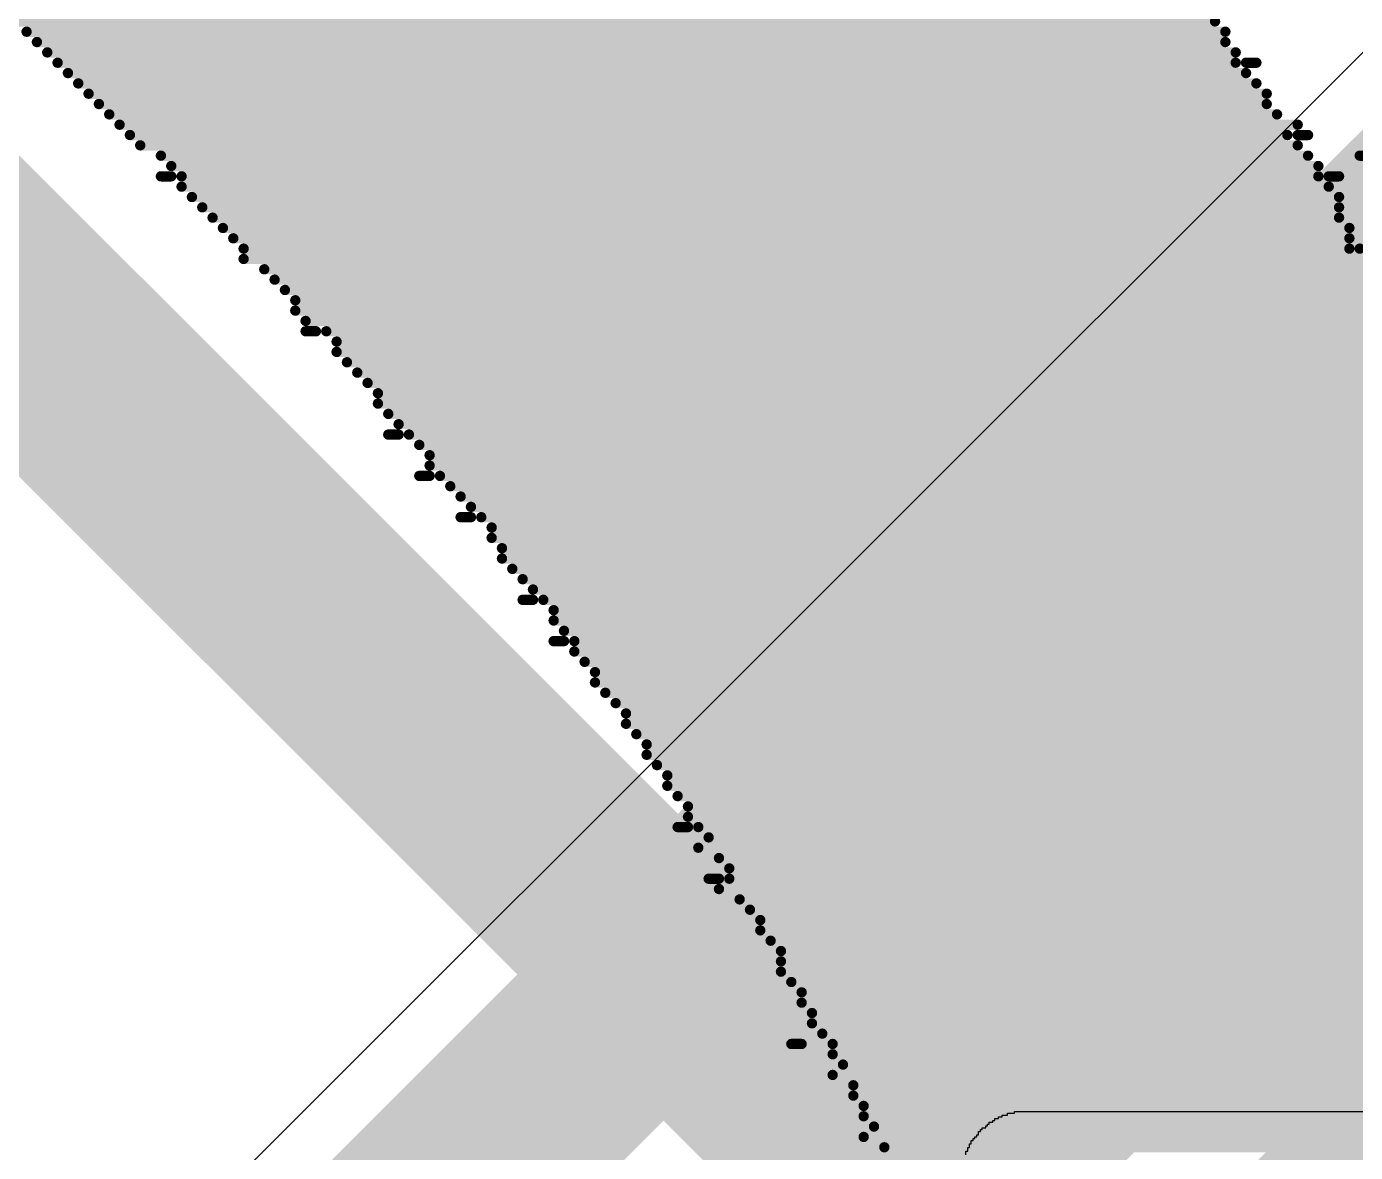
# Model space of a CAD drawing. Header units: inches. Extents: x -0.3 to 9.9, y -0.4 to 5.
# Drawn here: x 2.102 to 2.2306, y 1.4285 to 1.5375 of the extents above; entities that cross this region are included whole.
import ezdxf

# ---------------------------------------------------------------- set-up
doc = ezdxf.new("R2010")
doc.units = ezdxf.units.IN
doc.header["$MEASUREMENT"] = 0
for name, color, linetype in [('Bottom Layer', 5, 'Continuous'), ('Bottom Overlay', 54, 'Continuous'), ('Top Layer', 1, 'Continuous'), ('Top Overlay', 2, 'Continuous')]:
    doc.layers.add(name, color=color, linetype=linetype)

msp = doc.modelspace()

# ---------------------------------------------------------------- linework, layer by layer
at = {"layer": 'Bottom Layer'}
msp.add_line((2.2601, 1.56381), (1.79358, 1.09729), dxfattribs=at)
for points in [[(1.79991, 1.082, 0.02, 0.02, 0), (2.27091, 1.553, 0.02, 0.02, 0)], [(1.802, 1.039, 0.025, 0.025, 0), (2.28095, 1.51795, 0.025, 0.025, 0)], [(1.802, 0.998, 0.015, 0.015, 0), (2.28495, 1.48095, 0.015, 0.015, 0)]]:
    msp.add_lwpolyline(points, format="xyseb", dxfattribs=at)
at = {"layer": 'Bottom Overlay'}
for points in [[(2.101, 1.538, 0.001, 0.001, 0), (2.217, 1.538, 0.001, 0.001, 0)], [(2.102, 1.537, 0.001, 0.001, 0), (2.218, 1.537, 0.001, 0.001, 0)], [(2.103, 1.536, 0.001, 0.001, 0), (2.218, 1.536, 0.001, 0.001, 0)], [(2.104, 1.535, 0.001, 0.001, 0), (2.219, 1.535, 0.001, 0.001, 0)], [(2.105, 1.534, 0.001, 0.001, 0), (2.219, 1.534, 0.001, 0.001, 0)], [(2.22, 1.534, 0.001, 0.001, 0), (2.221, 1.534, 0.001, 0.001, 0)], [(2.106, 1.533, 0.001, 0.001, 0), (2.22, 1.533, 0.001, 0.001, 0)], [(2.107, 1.532, 0.001, 0.001, 0), (2.221, 1.532, 0.001, 0.001, 0)], [(2.108, 1.531, 0.001, 0.001, 0), (2.222, 1.531, 0.001, 0.001, 0)], [(2.109, 1.53, 0.001, 0.001, 0), (2.222, 1.53, 0.001, 0.001, 0)], [(2.11, 1.529, 0.001, 0.001, 0), (2.223, 1.529, 0.001, 0.001, 0)], [(2.111, 1.528, 0.001, 0.001, 0), (2.225, 1.528, 0.001, 0.001, 0)], [(2.112, 1.527, 0.001, 0.001, 0), (2.224, 1.527, 0.001, 0.001, 0)], [(2.113, 1.526, 0.001, 0.001, 0), (2.225, 1.526, 0.001, 0.001, 0)], [(2.225, 1.527, 0.001, 0.001, 0), (2.226, 1.527, 0.001, 0.001, 0)], [(2.115, 1.525, 0.001, 0.001, 0), (2.226, 1.525, 0.001, 0.001, 0)], [(2.231, 1.525, 0.001, 0.001, 0), (2.232, 1.525, 0.001, 0.001, 0)], [(2.116, 1.524, 0.001, 0.001, 0), (2.227, 1.524, 0.001, 0.001, 0)], [(2.115, 1.523, 0.001, 0.001, 0), (2.116, 1.523, 0.001, 0.001, 0)], [(2.117, 1.523, 0.001, 0.001, 0), (2.227, 1.523, 0.001, 0.001, 0)], [(2.117, 1.522, 0.001, 0.001, 0), (2.228, 1.522, 0.001, 0.001, 0)], [(2.228, 1.523, 0.001, 0.001, 0), (2.229, 1.523, 0.001, 0.001, 0)], [(2.118, 1.521, 0.001, 0.001, 0), (2.229, 1.521, 0.001, 0.001, 0)], [(2.119, 1.52, 0.001, 0.001, 0), (2.229, 1.52, 0.001, 0.001, 0)], [(2.12, 1.519, 0.001, 0.001, 0), (2.229, 1.519, 0.001, 0.001, 0)], [(2.121, 1.518, 0.001, 0.001, 0), (2.23, 1.518, 0.001, 0.001, 0)], [(2.122, 1.517, 0.001, 0.001, 0), (2.23, 1.517, 0.001, 0.001, 0)], [(2.123, 1.516, 0.001, 0.001, 0), (2.23, 1.516, 0.001, 0.001, 0)], [(2.231, 1.516, 0.001, 0.001, 0), (2.335, 1.516, 0.001, 0.001, 0)], [(2.123, 1.515, 0.001, 0.001, 0), (2.335, 1.515, 0.001, 0.001, 0)], [(2.125, 1.514, 0.001, 0.001, 0), (2.335, 1.514, 0.001, 0.001, 0)], [(2.126, 1.513, 0.001, 0.001, 0), (2.336, 1.513, 0.001, 0.001, 0)], [(2.127, 1.512, 0.001, 0.001, 0), (2.336, 1.512, 0.001, 0.001, 0)], [(2.128, 1.511, 0.001, 0.001, 0), (2.336, 1.511, 0.001, 0.001, 0)], [(2.128, 1.51, 0.001, 0.001, 0), (2.336, 1.51, 0.001, 0.001, 0)], [(2.129, 1.509, 0.001, 0.001, 0), (2.336, 1.509, 0.001, 0.001, 0)], [(2.129, 1.508, 0.001, 0.001, 0), (2.13, 1.508, 0.001, 0.001, 0)], [(2.131, 1.508, 0.001, 0.001, 0), (2.336, 1.508, 0.001, 0.001, 0)], [(2.132, 1.507, 0.001, 0.001, 0), (2.336, 1.507, 0.001, 0.001, 0)], [(2.132, 1.506, 0.001, 0.001, 0), (2.336, 1.506, 0.001, 0.001, 0)], [(2.133, 1.505, 0.001, 0.001, 0), (2.336, 1.505, 0.001, 0.001, 0)], [(2.134, 1.504, 0.001, 0.001, 0), (2.336, 1.504, 0.001, 0.001, 0)], [(2.135, 1.503, 0.001, 0.001, 0), (2.337, 1.503, 0.001, 0.001, 0)], [(2.136, 1.502, 0.001, 0.001, 0), (2.337, 1.502, 0.001, 0.001, 0)], [(2.136, 1.501, 0.001, 0.001, 0), (2.337, 1.501, 0.001, 0.001, 0)], [(2.137, 1.5, 0.001, 0.001, 0), (2.337, 1.5, 0.001, 0.001, 0)], [(2.138, 1.499, 0.001, 0.001, 0), (2.337, 1.499, 0.001, 0.001, 0)], [(2.137, 1.498, 0.001, 0.001, 0), (2.138, 1.498, 0.001, 0.001, 0)], [(2.139, 1.498, 0.001, 0.001, 0), (2.337, 1.498, 0.001, 0.001, 0)], [(2.14, 1.497, 0.001, 0.001, 0), (2.337, 1.497, 0.001, 0.001, 0)], [(2.141, 1.496, 0.001, 0.001, 0), (2.338, 1.496, 0.001, 0.001, 0)], [(2.141, 1.495, 0.001, 0.001, 0), (2.337, 1.495, 0.001, 0.001, 0)], [(2.14, 1.494, 0.001, 0.001, 0), (2.141, 1.494, 0.001, 0.001, 0)], [(2.142, 1.494, 0.001, 0.001, 0), (2.337, 1.494, 0.001, 0.001, 0)], [(2.143, 1.493, 0.001, 0.001, 0), (2.335, 1.493, 0.001, 0.001, 0)], [(2.144, 1.492, 0.001, 0.001, 0), (2.335, 1.492, 0.001, 0.001, 0)], [(2.144, 1.49, 0.001, 0.001, 0), (2.145, 1.49, 0.001, 0.001, 0)], [(2.145, 1.491, 0.001, 0.001, 0), (2.333, 1.491, 0.001, 0.001, 0)], [(2.146, 1.49, 0.001, 0.001, 0), (2.332, 1.49, 0.001, 0.001, 0)], [(2.147, 1.489, 0.001, 0.001, 0), (2.33, 1.489, 0.001, 0.001, 0)], [(2.147, 1.488, 0.001, 0.001, 0), (2.329, 1.488, 0.001, 0.001, 0)], [(2.148, 1.487, 0.001, 0.001, 0), (2.329, 1.487, 0.001, 0.001, 0)], [(2.148, 1.486, 0.001, 0.001, 0), (2.328, 1.486, 0.001, 0.001, 0)], [(2.149, 1.485, 0.001, 0.001, 0), (2.326, 1.485, 0.001, 0.001, 0)], [(2.15, 1.484, 0.001, 0.001, 0), (2.325, 1.484, 0.001, 0.001, 0)], [(2.151, 1.483, 0.001, 0.001, 0), (2.323, 1.483, 0.001, 0.001, 0)], [(2.15, 1.482, 0.001, 0.001, 0), (2.151, 1.482, 0.001, 0.001, 0)], [(2.152, 1.482, 0.001, 0.001, 0), (2.322, 1.482, 0.001, 0.001, 0)], [(2.153, 1.481, 0.001, 0.001, 0), (2.321, 1.481, 0.001, 0.001, 0)], [(2.153, 1.48, 0.001, 0.001, 0), (2.32, 1.48, 0.001, 0.001, 0)], [(2.154, 1.479, 0.001, 0.001, 0), (2.319, 1.479, 0.001, 0.001, 0)], [(2.153, 1.478, 0.001, 0.001, 0), (2.154, 1.478, 0.001, 0.001, 0)], [(2.155, 1.478, 0.001, 0.001, 0), (2.318, 1.478, 0.001, 0.001, 0)], [(2.155, 1.477, 0.001, 0.001, 0), (2.317, 1.477, 0.001, 0.001, 0)], [(2.156, 1.476, 0.001, 0.001, 0), (2.316, 1.476, 0.001, 0.001, 0)], [(2.157, 1.475, 0.001, 0.001, 0), (2.316, 1.475, 0.001, 0.001, 0)], [(2.157, 1.474, 0.001, 0.001, 0), (2.314, 1.474, 0.001, 0.001, 0)], [(2.158, 1.473, 0.001, 0.001, 0), (2.313, 1.473, 0.001, 0.001, 0)], [(2.159, 1.472, 0.001, 0.001, 0), (2.311, 1.472, 0.001, 0.001, 0)], [(2.16, 1.471, 0.001, 0.001, 0), (2.311, 1.471, 0.001, 0.001, 0)], [(2.16, 1.47, 0.001, 0.001, 0), (2.31, 1.47, 0.001, 0.001, 0)], [(2.161, 1.469, 0.001, 0.001, 0), (2.308, 1.469, 0.001, 0.001, 0)], [(2.162, 1.468, 0.001, 0.001, 0), (2.307, 1.468, 0.001, 0.001, 0)], [(2.162, 1.467, 0.001, 0.001, 0), (2.307, 1.467, 0.001, 0.001, 0)], [(2.163, 1.466, 0.001, 0.001, 0), (2.306, 1.466, 0.001, 0.001, 0)], [(2.164, 1.465, 0.001, 0.001, 0), (2.305, 1.465, 0.001, 0.001, 0)], [(2.164, 1.464, 0.001, 0.001, 0), (2.304, 1.464, 0.001, 0.001, 0)], [(2.165, 1.463, 0.001, 0.001, 0), (2.303, 1.463, 0.001, 0.001, 0)], [(2.166, 1.462, 0.001, 0.001, 0), (2.303, 1.462, 0.001, 0.001, 0)], [(2.166, 1.461, 0.001, 0.001, 0), (2.301, 1.461, 0.001, 0.001, 0)], [(2.165, 1.46, 0.001, 0.001, 0), (2.166, 1.46, 0.001, 0.001, 0)], [(2.167, 1.46, 0.001, 0.001, 0), (2.3, 1.46, 0.001, 0.001, 0)], [(2.168, 1.459, 0.001, 0.001, 0), (2.3, 1.459, 0.001, 0.001, 0)], [(2.167, 1.458, 0.001, 0.001, 0), (2.299, 1.458, 0.001, 0.001, 0)], [(2.169, 1.457, 0.001, 0.001, 0), (2.297, 1.457, 0.001, 0.001, 0)], [(2.17, 1.456, 0.001, 0.001, 0), (2.296, 1.456, 0.001, 0.001, 0)], [(2.168, 1.455, 0.001, 0.001, 0), (2.169, 1.455, 0.001, 0.001, 0)], [(2.169, 1.454, 0.001, 0.001, 0), (2.294, 1.454, 0.001, 0.001, 0)], [(2.17, 1.455, 0.001, 0.001, 0), (2.295, 1.455, 0.001, 0.001, 0)], [(2.171, 1.453, 0.001, 0.001, 0), (2.293, 1.453, 0.001, 0.001, 0)], [(2.172, 1.452, 0.001, 0.001, 0), (2.292, 1.452, 0.001, 0.001, 0)], [(2.173, 1.451, 0.001, 0.001, 0), (2.291, 1.451, 0.001, 0.001, 0)], [(2.173, 1.45, 0.001, 0.001, 0), (2.29, 1.45, 0.001, 0.001, 0)], [(2.174, 1.449, 0.001, 0.001, 0), (2.29, 1.449, 0.001, 0.001, 0)], [(2.175, 1.448, 0.001, 0.001, 0), (2.289, 1.448, 0.001, 0.001, 0)], [(2.175, 1.447, 0.001, 0.001, 0), (2.289, 1.447, 0.001, 0.001, 0)], [(2.175, 1.446, 0.001, 0.001, 0), (2.287, 1.446, 0.001, 0.001, 0)], [(2.176, 1.445, 0.001, 0.001, 0), (2.286, 1.445, 0.001, 0.001, 0)], [(2.177, 1.444, 0.001, 0.001, 0), (2.285, 1.444, 0.001, 0.001, 0)], [(2.177, 1.443, 0.001, 0.001, 0), (2.284, 1.443, 0.001, 0.001, 0)], [(2.178, 1.442, 0.001, 0.001, 0), (2.284, 1.442, 0.001, 0.001, 0)], [(2.178, 1.441, 0.001, 0.001, 0), (2.283, 1.441, 0.001, 0.001, 0)], [(2.179, 1.44, 0.001, 0.001, 0), (2.282, 1.44, 0.001, 0.001, 0)], [(2.176, 1.439, 0.001, 0.001, 0), (2.177, 1.439, 0.001, 0.001, 0)], [(2.18, 1.439, 0.001, 0.001, 0), (2.281, 1.439, 0.001, 0.001, 0)], [(2.18, 1.438, 0.001, 0.001, 0), (2.281, 1.438, 0.001, 0.001, 0)], [(2.18, 1.436, 0.001, 0.001, 0), (2.279, 1.436, 0.001, 0.001, 0)], [(2.181, 1.437, 0.001, 0.001, 0), (2.279, 1.437, 0.001, 0.001, 0)], [(2.182, 1.435, 0.001, 0.001, 0), (2.278, 1.435, 0.001, 0.001, 0)], [(2.182, 1.434, 0.001, 0.001, 0), (2.277, 1.434, 0.001, 0.001, 0)], [(2.183, 1.433, 0.001, 0.001, 0), (2.276, 1.433, 0.001, 0.001, 0)], [(2.183, 1.432, 0.001, 0.001, 0), (2.275, 1.432, 0.001, 0.001, 0)], [(2.184, 1.431, 0.001, 0.001, 0), (2.275, 1.431, 0.001, 0.001, 0)], [(2.183, 1.43, 0.001, 0.001, 0), (2.274, 1.43, 0.001, 0.001, 0)], [(2.185, 1.429, 0.001, 0.001, 0), (2.273, 1.429, 0.001, 0.001, 0)]]:
    msp.add_lwpolyline(points, format="xyseb", dxfattribs=at)
for points in [[(2.21675, 1.538, 0.0005, 0.0005, 1), (2.21725, 1.538, 0.0005, 0.0005, 1)], [(2.10175, 1.537, 0.0005, 0.0005, 1), (2.10225, 1.537, 0.0005, 0.0005, 1)], [(2.21775, 1.537, 0.0005, 0.0005, 1), (2.21825, 1.537, 0.0005, 0.0005, 1)], [(2.10275, 1.536, 0.0005, 0.0005, 1), (2.10325, 1.536, 0.0005, 0.0005, 1)], [(2.10375, 1.535, 0.0005, 0.0005, 1), (2.10425, 1.535, 0.0005, 0.0005, 1)], [(2.21775, 1.536, 0.0005, 0.0005, 1), (2.21825, 1.536, 0.0005, 0.0005, 1)], [(2.21875, 1.535, 0.0005, 0.0005, 1), (2.21925, 1.535, 0.0005, 0.0005, 1)], [(2.10475, 1.534, 0.0005, 0.0005, 1), (2.10525, 1.534, 0.0005, 0.0005, 1)], [(2.21875, 1.534, 0.0005, 0.0005, 1), (2.21925, 1.534, 0.0005, 0.0005, 1)], [(2.21975, 1.534, 0.0005, 0.0005, 1), (2.22025, 1.534, 0.0005, 0.0005, 1)], [(2.22075, 1.534, 0.0005, 0.0005, 1), (2.22125, 1.534, 0.0005, 0.0005, 1)], [(2.10575, 1.533, 0.0005, 0.0005, 1), (2.10625, 1.533, 0.0005, 0.0005, 1)], [(2.21975, 1.533, 0.0005, 0.0005, 1), (2.22025, 1.533, 0.0005, 0.0005, 1)], [(2.10675, 1.532, 0.0005, 0.0005, 1), (2.10725, 1.532, 0.0005, 0.0005, 1)], [(2.10775, 1.531, 0.0005, 0.0005, 1), (2.10825, 1.531, 0.0005, 0.0005, 1)], [(2.22075, 1.532, 0.0005, 0.0005, 1), (2.22125, 1.532, 0.0005, 0.0005, 1)], [(2.22175, 1.531, 0.0005, 0.0005, 1), (2.22225, 1.531, 0.0005, 0.0005, 1)], [(2.10875, 1.53, 0.0005, 0.0005, 1), (2.10925, 1.53, 0.0005, 0.0005, 1)], [(2.22175, 1.53, 0.0005, 0.0005, 1), (2.22225, 1.53, 0.0005, 0.0005, 1)], [(2.10975, 1.529, 0.0005, 0.0005, 1), (2.11025, 1.529, 0.0005, 0.0005, 1)], [(2.22275, 1.529, 0.0005, 0.0005, 1), (2.22325, 1.529, 0.0005, 0.0005, 1)], [(2.11075, 1.528, 0.0005, 0.0005, 1), (2.11125, 1.528, 0.0005, 0.0005, 1)], [(2.22475, 1.528, 0.0005, 0.0005, 1), (2.22525, 1.528, 0.0005, 0.0005, 1)], [(2.11175, 1.527, 0.0005, 0.0005, 1), (2.11225, 1.527, 0.0005, 0.0005, 1)], [(2.11275, 1.526, 0.0005, 0.0005, 1), (2.11325, 1.526, 0.0005, 0.0005, 1)], [(2.22375, 1.527, 0.0005, 0.0005, 1), (2.22425, 1.527, 0.0005, 0.0005, 1)], [(2.22475, 1.527, 0.0005, 0.0005, 1), (2.22525, 1.527, 0.0005, 0.0005, 1)], [(2.22475, 1.526, 0.0005, 0.0005, 1), (2.22525, 1.526, 0.0005, 0.0005, 1)], [(2.22575, 1.527, 0.0005, 0.0005, 1), (2.22625, 1.527, 0.0005, 0.0005, 1)], [(2.11475, 1.525, 0.0005, 0.0005, 1), (2.11525, 1.525, 0.0005, 0.0005, 1)], [(2.22575, 1.525, 0.0005, 0.0005, 1), (2.22625, 1.525, 0.0005, 0.0005, 1)], [(2.23075, 1.525, 0.0005, 0.0005, 1), (2.23125, 1.525, 0.0005, 0.0005, 1)], [(2.11575, 1.524, 0.0005, 0.0005, 1), (2.11625, 1.524, 0.0005, 0.0005, 1)], [(2.22675, 1.524, 0.0005, 0.0005, 1), (2.22725, 1.524, 0.0005, 0.0005, 1)], [(2.11475, 1.523, 0.0005, 0.0005, 1), (2.11525, 1.523, 0.0005, 0.0005, 1)], [(2.11575, 1.523, 0.0005, 0.0005, 1), (2.11625, 1.523, 0.0005, 0.0005, 1)], [(2.11675, 1.523, 0.0005, 0.0005, 1), (2.11725, 1.523, 0.0005, 0.0005, 1)], [(2.11675, 1.522, 0.0005, 0.0005, 1), (2.11725, 1.522, 0.0005, 0.0005, 1)], [(2.22675, 1.523, 0.0005, 0.0005, 1), (2.22725, 1.523, 0.0005, 0.0005, 1)], [(2.22775, 1.523, 0.0005, 0.0005, 1), (2.22825, 1.523, 0.0005, 0.0005, 1)], [(2.22775, 1.522, 0.0005, 0.0005, 1), (2.22825, 1.522, 0.0005, 0.0005, 1)], [(2.22875, 1.523, 0.0005, 0.0005, 1), (2.22925, 1.523, 0.0005, 0.0005, 1)], [(2.11775, 1.521, 0.0005, 0.0005, 1), (2.11825, 1.521, 0.0005, 0.0005, 1)], [(2.22875, 1.521, 0.0005, 0.0005, 1), (2.22925, 1.521, 0.0005, 0.0005, 1)], [(2.11875, 1.52, 0.0005, 0.0005, 1), (2.11925, 1.52, 0.0005, 0.0005, 1)], [(2.22875, 1.52, 0.0005, 0.0005, 1), (2.22925, 1.52, 0.0005, 0.0005, 1)], [(2.11975, 1.519, 0.0005, 0.0005, 1), (2.12025, 1.519, 0.0005, 0.0005, 1)], [(2.22875, 1.519, 0.0005, 0.0005, 1), (2.22925, 1.519, 0.0005, 0.0005, 1)], [(2.12075, 1.518, 0.0005, 0.0005, 1), (2.12125, 1.518, 0.0005, 0.0005, 1)], [(2.12175, 1.517, 0.0005, 0.0005, 1), (2.12225, 1.517, 0.0005, 0.0005, 1)], [(2.22975, 1.518, 0.0005, 0.0005, 1), (2.23025, 1.518, 0.0005, 0.0005, 1)], [(2.22975, 1.517, 0.0005, 0.0005, 1), (2.23025, 1.517, 0.0005, 0.0005, 1)], [(2.12275, 1.516, 0.0005, 0.0005, 1), (2.12325, 1.516, 0.0005, 0.0005, 1)], [(2.22975, 1.516, 0.0005, 0.0005, 1), (2.23025, 1.516, 0.0005, 0.0005, 1)], [(2.23075, 1.516, 0.0005, 0.0005, 1), (2.23125, 1.516, 0.0005, 0.0005, 1)], [(2.12275, 1.515, 0.0005, 0.0005, 1), (2.12325, 1.515, 0.0005, 0.0005, 1)], [(2.12475, 1.514, 0.0005, 0.0005, 1), (2.12525, 1.514, 0.0005, 0.0005, 1)], [(2.12575, 1.513, 0.0005, 0.0005, 1), (2.12625, 1.513, 0.0005, 0.0005, 1)], [(2.12675, 1.512, 0.0005, 0.0005, 1), (2.12725, 1.512, 0.0005, 0.0005, 1)], [(2.12775, 1.511, 0.0005, 0.0005, 1), (2.12825, 1.511, 0.0005, 0.0005, 1)], [(2.12775, 1.51, 0.0005, 0.0005, 1), (2.12825, 1.51, 0.0005, 0.0005, 1)], [(2.12875, 1.509, 0.0005, 0.0005, 1), (2.12925, 1.509, 0.0005, 0.0005, 1)], [(2.12875, 1.508, 0.0005, 0.0005, 1), (2.12925, 1.508, 0.0005, 0.0005, 1)], [(2.12975, 1.508, 0.0005, 0.0005, 1), (2.13025, 1.508, 0.0005, 0.0005, 1)], [(2.13075, 1.508, 0.0005, 0.0005, 1), (2.13125, 1.508, 0.0005, 0.0005, 1)], [(2.13175, 1.507, 0.0005, 0.0005, 1), (2.13225, 1.507, 0.0005, 0.0005, 1)], [(2.13175, 1.506, 0.0005, 0.0005, 1), (2.13225, 1.506, 0.0005, 0.0005, 1)], [(2.13275, 1.505, 0.0005, 0.0005, 1), (2.13325, 1.505, 0.0005, 0.0005, 1)], [(2.13375, 1.504, 0.0005, 0.0005, 1), (2.13425, 1.504, 0.0005, 0.0005, 1)], [(2.13475, 1.503, 0.0005, 0.0005, 1), (2.13525, 1.503, 0.0005, 0.0005, 1)], [(2.13575, 1.502, 0.0005, 0.0005, 1), (2.13625, 1.502, 0.0005, 0.0005, 1)], [(2.13575, 1.501, 0.0005, 0.0005, 1), (2.13625, 1.501, 0.0005, 0.0005, 1)], [(2.13675, 1.5, 0.0005, 0.0005, 1), (2.13725, 1.5, 0.0005, 0.0005, 1)], [(2.13775, 1.499, 0.0005, 0.0005, 1), (2.13825, 1.499, 0.0005, 0.0005, 1)], [(2.13675, 1.498, 0.0005, 0.0005, 1), (2.13725, 1.498, 0.0005, 0.0005, 1)], [(2.13775, 1.498, 0.0005, 0.0005, 1), (2.13825, 1.498, 0.0005, 0.0005, 1)], [(2.13875, 1.498, 0.0005, 0.0005, 1), (2.13925, 1.498, 0.0005, 0.0005, 1)], [(2.13975, 1.497, 0.0005, 0.0005, 1), (2.14025, 1.497, 0.0005, 0.0005, 1)], [(2.14075, 1.496, 0.0005, 0.0005, 1), (2.14125, 1.496, 0.0005, 0.0005, 1)], [(2.14075, 1.495, 0.0005, 0.0005, 1), (2.14125, 1.495, 0.0005, 0.0005, 1)], [(2.13975, 1.494, 0.0005, 0.0005, 1), (2.14025, 1.494, 0.0005, 0.0005, 1)], [(2.14075, 1.494, 0.0005, 0.0005, 1), (2.14125, 1.494, 0.0005, 0.0005, 1)], [(2.14175, 1.494, 0.0005, 0.0005, 1), (2.14225, 1.494, 0.0005, 0.0005, 1)], [(2.14275, 1.493, 0.0005, 0.0005, 1), (2.14325, 1.493, 0.0005, 0.0005, 1)], [(2.14375, 1.492, 0.0005, 0.0005, 1), (2.14425, 1.492, 0.0005, 0.0005, 1)], [(2.14375, 1.49, 0.0005, 0.0005, 1), (2.14425, 1.49, 0.0005, 0.0005, 1)], [(2.14475, 1.491, 0.0005, 0.0005, 1), (2.14525, 1.491, 0.0005, 0.0005, 1)], [(2.14475, 1.49, 0.0005, 0.0005, 1), (2.14525, 1.49, 0.0005, 0.0005, 1)], [(2.14575, 1.49, 0.0005, 0.0005, 1), (2.14625, 1.49, 0.0005, 0.0005, 1)], [(2.14675, 1.489, 0.0005, 0.0005, 1), (2.14725, 1.489, 0.0005, 0.0005, 1)], [(2.14675, 1.488, 0.0005, 0.0005, 1), (2.14725, 1.488, 0.0005, 0.0005, 1)], [(2.14775, 1.487, 0.0005, 0.0005, 1), (2.14825, 1.487, 0.0005, 0.0005, 1)], [(2.14775, 1.486, 0.0005, 0.0005, 1), (2.14825, 1.486, 0.0005, 0.0005, 1)], [(2.14875, 1.485, 0.0005, 0.0005, 1), (2.14925, 1.485, 0.0005, 0.0005, 1)], [(2.14975, 1.484, 0.0005, 0.0005, 1), (2.15025, 1.484, 0.0005, 0.0005, 1)], [(2.15075, 1.483, 0.0005, 0.0005, 1), (2.15125, 1.483, 0.0005, 0.0005, 1)], [(2.14975, 1.482, 0.0005, 0.0005, 1), (2.15025, 1.482, 0.0005, 0.0005, 1)], [(2.15075, 1.482, 0.0005, 0.0005, 1), (2.15125, 1.482, 0.0005, 0.0005, 1)], [(2.15175, 1.482, 0.0005, 0.0005, 1), (2.15225, 1.482, 0.0005, 0.0005, 1)], [(2.15275, 1.481, 0.0005, 0.0005, 1), (2.15325, 1.481, 0.0005, 0.0005, 1)], [(2.15275, 1.48, 0.0005, 0.0005, 1), (2.15325, 1.48, 0.0005, 0.0005, 1)], [(2.15375, 1.479, 0.0005, 0.0005, 1), (2.15425, 1.479, 0.0005, 0.0005, 1)], [(2.15275, 1.478, 0.0005, 0.0005, 1), (2.15325, 1.478, 0.0005, 0.0005, 1)], [(2.15375, 1.478, 0.0005, 0.0005, 1), (2.15425, 1.478, 0.0005, 0.0005, 1)], [(2.15475, 1.478, 0.0005, 0.0005, 1), (2.15525, 1.478, 0.0005, 0.0005, 1)], [(2.15475, 1.477, 0.0005, 0.0005, 1), (2.15525, 1.477, 0.0005, 0.0005, 1)], [(2.15575, 1.476, 0.0005, 0.0005, 1), (2.15625, 1.476, 0.0005, 0.0005, 1)], [(2.15675, 1.475, 0.0005, 0.0005, 1), (2.15725, 1.475, 0.0005, 0.0005, 1)], [(2.15675, 1.474, 0.0005, 0.0005, 1), (2.15725, 1.474, 0.0005, 0.0005, 1)], [(2.15775, 1.473, 0.0005, 0.0005, 1), (2.15825, 1.473, 0.0005, 0.0005, 1)], [(2.15875, 1.472, 0.0005, 0.0005, 1), (2.15925, 1.472, 0.0005, 0.0005, 1)], [(2.15975, 1.471, 0.0005, 0.0005, 1), (2.16025, 1.471, 0.0005, 0.0005, 1)], [(2.15975, 1.47, 0.0005, 0.0005, 1), (2.16025, 1.47, 0.0005, 0.0005, 1)], [(2.16075, 1.469, 0.0005, 0.0005, 1), (2.16125, 1.469, 0.0005, 0.0005, 1)], [(2.16175, 1.468, 0.0005, 0.0005, 1), (2.16225, 1.468, 0.0005, 0.0005, 1)], [(2.16175, 1.467, 0.0005, 0.0005, 1), (2.16225, 1.467, 0.0005, 0.0005, 1)], [(2.16275, 1.466, 0.0005, 0.0005, 1), (2.16325, 1.466, 0.0005, 0.0005, 1)], [(2.16375, 1.465, 0.0005, 0.0005, 1), (2.16425, 1.465, 0.0005, 0.0005, 1)], [(2.16375, 1.464, 0.0005, 0.0005, 1), (2.16425, 1.464, 0.0005, 0.0005, 1)], [(2.16475, 1.463, 0.0005, 0.0005, 1), (2.16525, 1.463, 0.0005, 0.0005, 1)], [(2.16575, 1.462, 0.0005, 0.0005, 1), (2.16625, 1.462, 0.0005, 0.0005, 1)], [(2.16575, 1.461, 0.0005, 0.0005, 1), (2.16625, 1.461, 0.0005, 0.0005, 1)], [(2.16475, 1.46, 0.0005, 0.0005, 1), (2.16525, 1.46, 0.0005, 0.0005, 1)], [(2.16575, 1.46, 0.0005, 0.0005, 1), (2.16625, 1.46, 0.0005, 0.0005, 1)], [(2.16675, 1.46, 0.0005, 0.0005, 1), (2.16725, 1.46, 0.0005, 0.0005, 1)], [(2.16775, 1.459, 0.0005, 0.0005, 1), (2.16825, 1.459, 0.0005, 0.0005, 1)], [(2.16675, 1.458, 0.0005, 0.0005, 1), (2.16725, 1.458, 0.0005, 0.0005, 1)], [(2.16875, 1.457, 0.0005, 0.0005, 1), (2.16925, 1.457, 0.0005, 0.0005, 1)], [(2.16975, 1.456, 0.0005, 0.0005, 1), (2.17025, 1.456, 0.0005, 0.0005, 1)], [(2.16775, 1.455, 0.0005, 0.0005, 1), (2.16825, 1.455, 0.0005, 0.0005, 1)], [(2.16875, 1.455, 0.0005, 0.0005, 1), (2.16925, 1.455, 0.0005, 0.0005, 1)], [(2.16875, 1.454, 0.0005, 0.0005, 1), (2.16925, 1.454, 0.0005, 0.0005, 1)], [(2.16975, 1.455, 0.0005, 0.0005, 1), (2.17025, 1.455, 0.0005, 0.0005, 1)], [(2.17075, 1.453, 0.0005, 0.0005, 1), (2.17125, 1.453, 0.0005, 0.0005, 1)], [(2.17175, 1.452, 0.0005, 0.0005, 1), (2.17225, 1.452, 0.0005, 0.0005, 1)], [(2.17275, 1.451, 0.0005, 0.0005, 1), (2.17325, 1.451, 0.0005, 0.0005, 1)], [(2.17275, 1.45, 0.0005, 0.0005, 1), (2.17325, 1.45, 0.0005, 0.0005, 1)], [(2.17375, 1.449, 0.0005, 0.0005, 1), (2.17425, 1.449, 0.0005, 0.0005, 1)], [(2.17475, 1.448, 0.0005, 0.0005, 1), (2.17525, 1.448, 0.0005, 0.0005, 1)], [(2.17475, 1.447, 0.0005, 0.0005, 1), (2.17525, 1.447, 0.0005, 0.0005, 1)], [(2.17475, 1.446, 0.0005, 0.0005, 1), (2.17525, 1.446, 0.0005, 0.0005, 1)], [(2.17575, 1.445, 0.0005, 0.0005, 1), (2.17625, 1.445, 0.0005, 0.0005, 1)], [(2.17675, 1.444, 0.0005, 0.0005, 1), (2.17725, 1.444, 0.0005, 0.0005, 1)], [(2.17675, 1.443, 0.0005, 0.0005, 1), (2.17725, 1.443, 0.0005, 0.0005, 1)], [(2.17775, 1.442, 0.0005, 0.0005, 1), (2.17825, 1.442, 0.0005, 0.0005, 1)], [(2.17775, 1.441, 0.0005, 0.0005, 1), (2.17825, 1.441, 0.0005, 0.0005, 1)], [(2.17875, 1.44, 0.0005, 0.0005, 1), (2.17925, 1.44, 0.0005, 0.0005, 1)], [(2.17575, 1.439, 0.0005, 0.0005, 1), (2.17625, 1.439, 0.0005, 0.0005, 1)], [(2.17675, 1.439, 0.0005, 0.0005, 1), (2.17725, 1.439, 0.0005, 0.0005, 1)], [(2.17975, 1.439, 0.0005, 0.0005, 1), (2.18025, 1.439, 0.0005, 0.0005, 1)], [(2.17975, 1.438, 0.0005, 0.0005, 1), (2.18025, 1.438, 0.0005, 0.0005, 1)], [(2.17975, 1.436, 0.0005, 0.0005, 1), (2.18025, 1.436, 0.0005, 0.0005, 1)], [(2.18075, 1.437, 0.0005, 0.0005, 1), (2.18125, 1.437, 0.0005, 0.0005, 1)], [(2.18175, 1.435, 0.0005, 0.0005, 1), (2.18225, 1.435, 0.0005, 0.0005, 1)], [(2.18175, 1.434, 0.0005, 0.0005, 1), (2.18225, 1.434, 0.0005, 0.0005, 1)], [(2.18275, 1.433, 0.0005, 0.0005, 1), (2.18325, 1.433, 0.0005, 0.0005, 1)], [(2.18275, 1.432, 0.0005, 0.0005, 1), (2.18325, 1.432, 0.0005, 0.0005, 1)], [(2.18375, 1.431, 0.0005, 0.0005, 1), (2.18425, 1.431, 0.0005, 0.0005, 1)], [(2.18275, 1.43, 0.0005, 0.0005, 1), (2.18325, 1.43, 0.0005, 0.0005, 1)], [(2.18475, 1.429, 0.0005, 0.0005, 1), (2.18525, 1.429, 0.0005, 0.0005, 1)]]:
    msp.add_lwpolyline(points, format="xyseb", close=True, dxfattribs=at)
at = {"layer": 'Top Layer'}
msp.add_lwpolyline([(2.04282, 1.56795, 0.022, 0.022, 0), (2.21782, 1.39295, 0.022, 0.022, 0)], format="xyseb", dxfattribs=at)
at = {"layer": 'Top Overlay'}
for p, q in [((2.19761, 1.43229), (2.19761, 1.43247)), ((2.19761, 1.43247), (2.23854, 1.43247)), ((2.19499, 1.43107), (2.19499, 1.43124)), ((2.19499, 1.43124), (2.19516, 1.43124)), ((2.19516, 1.43124), (2.19516, 1.43142)), ((2.19516, 1.43142), (2.19551, 1.43142)), ((2.19551, 1.43142), (2.19551, 1.43159)), ((2.19551, 1.43159), (2.19569, 1.43159)), ((2.19569, 1.43159), (2.19569, 1.43177)), ((2.19569, 1.43177), (2.19604, 1.43177)), ((2.19604, 1.43177), (2.19604, 1.43194)), ((2.19604, 1.43194), (2.19639, 1.43194)), ((2.19639, 1.43194), (2.19639, 1.43212)), ((2.19639, 1.43212), (2.19691, 1.43212)), ((2.19691, 1.43212), (2.19691, 1.43229)), ((2.19691, 1.43229), (2.19761, 1.43229)), ((2.19376, 1.42984), (2.19376, 1.43002)), ((2.19376, 1.43002), (2.19394, 1.43002)), ((2.19394, 1.43002), (2.19394, 1.43019)), ((2.19394, 1.43019), (2.19411, 1.43019)), ((2.19411, 1.43019), (2.19411, 1.43054)), ((2.19411, 1.43054), (2.19429, 1.43054)), ((2.19429, 1.43054), (2.19429, 1.43072)), ((2.19429, 1.43072), (2.19446, 1.43072)), ((2.19446, 1.43072), (2.19446, 1.43089)), ((2.19446, 1.43089), (2.19481, 1.43089)), ((2.19481, 1.43089), (2.19481, 1.43107)), ((2.19481, 1.43107), (2.19499, 1.43107)), ((2.19289, 1.42827), (2.19289, 1.42862)), ((2.19289, 1.42862), (2.19307, 1.42862)), ((2.19307, 1.42862), (2.19307, 1.42897)), ((2.19307, 1.42897), (2.19324, 1.42897)), ((2.19324, 1.42897), (2.19324, 1.42932)), ((2.19324, 1.42932), (2.19341, 1.42932)), ((2.19341, 1.42932), (2.19341, 1.42967)), ((2.19341, 1.42967), (2.19359, 1.42967)), ((2.19359, 1.42967), (2.19359, 1.42984)), ((2.19359, 1.42984), (2.19376, 1.42984))]:
    msp.add_line(p, q, dxfattribs=at)

doc.saveas('drawing.dxf')
